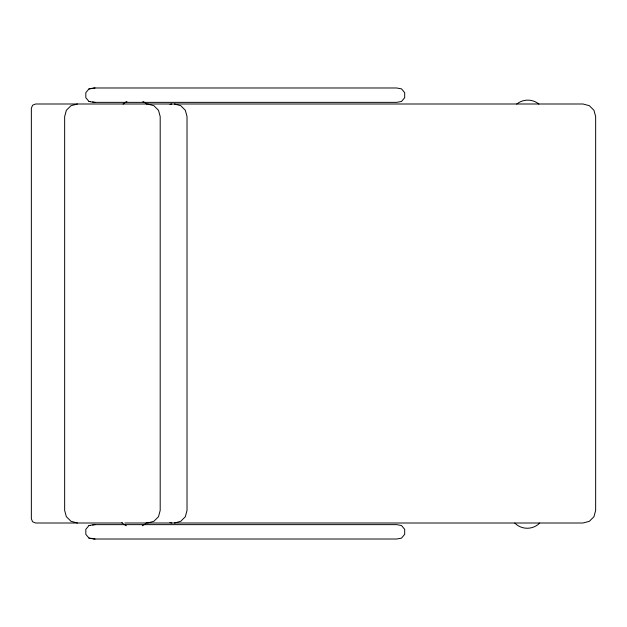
<?xml version="1.0" encoding="UTF-8"?>
<svg xmlns="http://www.w3.org/2000/svg" width="627" height="627" viewBox="0 0 627 627"><rect width="100%" height="100%" fill="white"/><g stroke="black" fill="none" stroke-linecap="round" stroke-linejoin="round"><path stroke-width="0.94" d="M89.01 88.854L85.821 92.678L85.821 97.671L89.01 101.496L93.909 102.366L396.593 102.366L401.484 101.496L404.681 97.671L404.681 92.678L401.484 88.854L396.593 87.984L93.909 87.984L89.01 88.854L90.163 88.854M89.01 525.504L85.821 529.329L85.821 534.322L89.01 538.146L93.909 539.016L396.593 539.016L401.484 538.146L404.681 534.322L404.681 529.329L401.484 525.504L396.593 524.634L93.909 524.634L89.01 525.504L90.163 525.504M174.447 523.004L180.733 521.319L185.333 516.719L187.018 510.433L187.018 116.567L185.333 110.281L180.733 105.681L174.447 103.996M147.486 523.004L153.842 521.319L158.49 516.719L160.191 510.433L160.191 116.567L158.49 110.281L153.842 105.681L147.486 103.996M77.427 103.996L71.039 105.681L66.36 110.281L64.652 116.567L64.652 510.433L66.36 516.719L71.039 521.319L77.427 523.004M169.941 104.482L171.767 103.996M90.978 88.705L95.045 87.984M92.608 525.073L95.045 524.634M89.01 101.496L90.163 101.496M122.179 523.004L35.614 523.004L32.596 521.774L31.35 518.811L31.35 108.189L32.596 105.226L35.614 103.996L583.016 103.996L589.333 105.681L593.957 110.281L595.65 116.567L595.65 510.433L593.957 516.719L589.333 521.319L583.016 523.004L124.875 523.004M89.01 538.146L90.163 538.146M92.608 101.927L95.045 102.366M90.978 538.295L95.045 539.016M169.941 522.518L171.767 523.004M146.757 522.526A17.595 17.595 0 0 1 142.282 525.771M126.34 525.771A17.595 17.595 0 0 1 121.873 522.526M539.682 523.098A17.595 17.595 0 0 1 514.798 523.098M516.711 104.082A17.595 17.595 0 0 1 538.922 104.082M123.088 104.098A17.595 17.595 0 0 1 126.92 101.464M142.862 101.464A17.595 17.595 0 0 1 146.687 104.098"/></g></svg>
